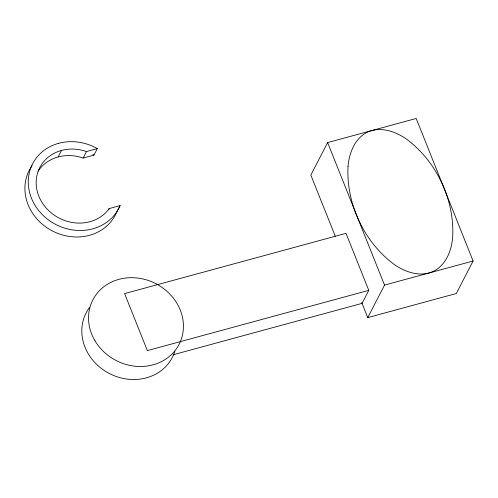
<?xml version="1.0" encoding="UTF-8"?>
<svg xmlns="http://www.w3.org/2000/svg" width="498" height="498" viewBox="0 0 498 498"><rect width="100%" height="100%" fill="white"/><g stroke="black" fill="none" stroke-linecap="round" stroke-linejoin="round"><path stroke-width="0.75" d="M58.434 143.729L58.64 143.318M58.129 156.951L61.484 150.446M83.116 158.053L86.471 151.548L97.34 148.591L93.985 155.096L83.116 158.053A40.431 36.055 27.3 0 0 38.053 171.244M108.564 209.857L109.236 208.556L120.105 205.599L116.744 212.104A48.518 43.264 27.3 0 1 51.356 230.412A48.518 43.264 27.3 0 1 32.028 165.753M361.722 302.491L367.754 317.606L456.324 293.509L473.1 261.002L416.191 118.474L327.622 142.577L310.845 175.084L335.279 236.27M368.775 290.353L147.364 350.604L124.6 293.596L346.01 233.344L368.775 290.353L362.065 303.357L172.924 354.825M367.754 317.606L384.537 285.099L473.1 261.002M327.622 142.577L384.537 285.099M174.947 351.078A48.518 43.264 27.3 0 1 109.765 373.724A48.518 43.264 27.3 0 1 89.372 307.671M92.809 154.448A48.518 43.264 27.3 0 1 93.985 155.096M120.105 205.599A48.518 43.264 27.3 0 1 57.282 225.227A48.518 43.264 27.3 0 1 32.694 163.649A48.518 43.264 27.3 0 1 97.34 148.591M109.236 208.556A40.431 36.055 27.3 0 1 57.986 217.483A40.431 36.055 27.3 0 1 38.844 169.532A40.431 36.055 27.3 0 1 86.471 151.548M348.046 166.226C345.992 203.831 364.231 242.377 394.541 264.706C405.416 272.132 419.901 277.193 432.681 271.678C445.778 265.739 451.499 250.83 452.676 237.347C454.73 199.748 436.491 161.196 406.181 138.867C395.306 131.441 380.821 126.38 368.041 131.895C354.95 137.834 349.229 152.749 348.046 166.226M94.944 340.738A48.518 43.264 27.3 0 0 177.145 347.697A48.518 43.264 27.3 0 0 135.848 277.859A48.518 43.264 27.3 0 0 94.944 340.738"/></g></svg>
